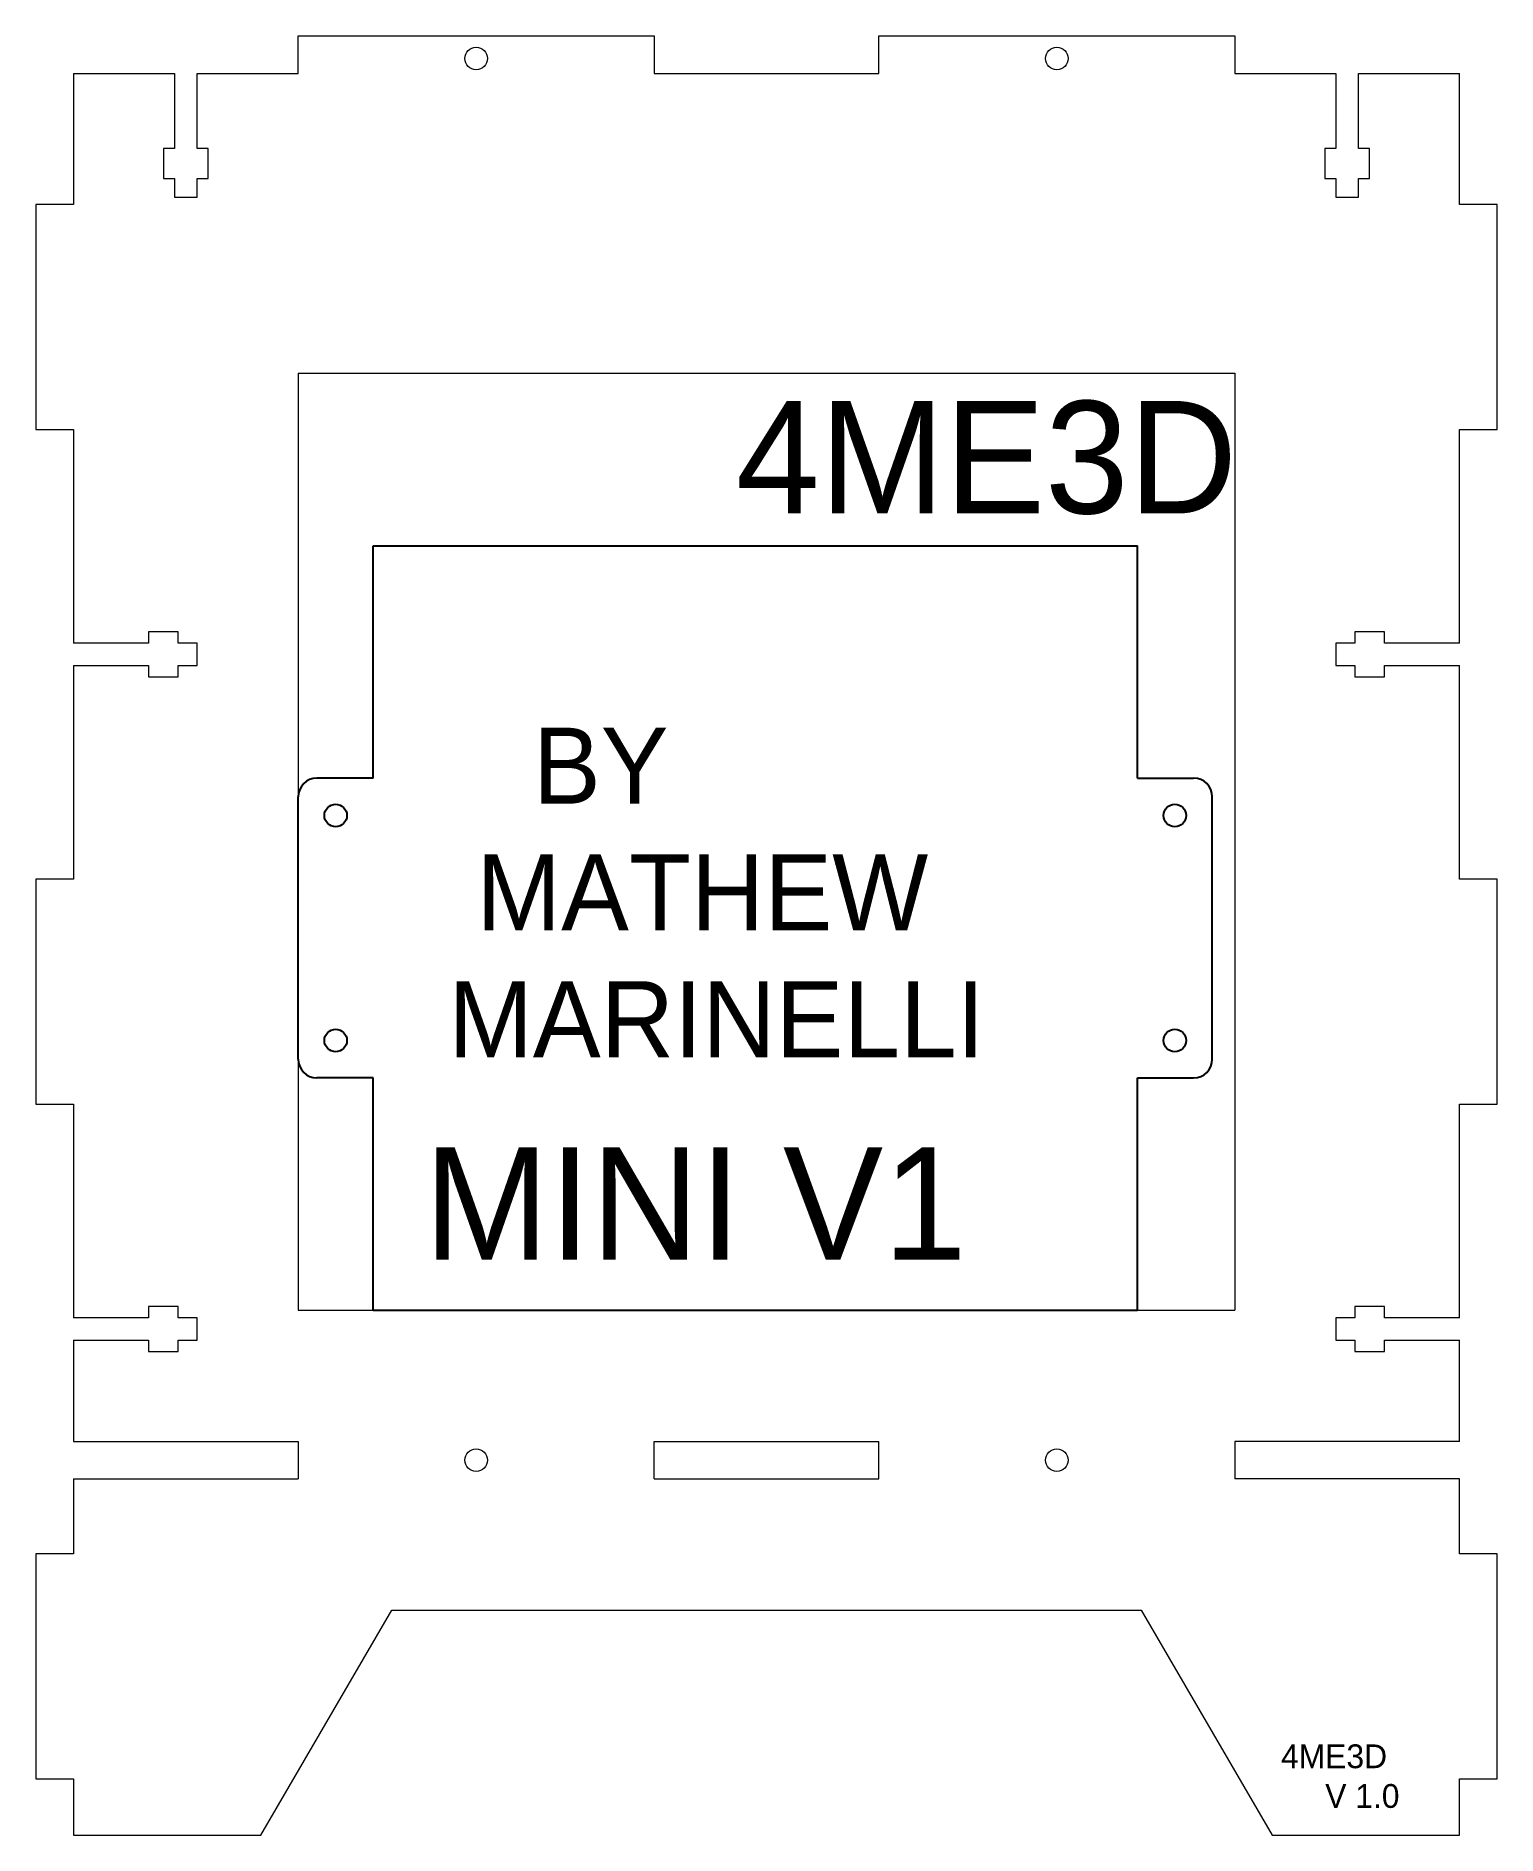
# Model space of a CAD drawing. Header units: millimetres. Extents: x -98 to 98, y -100 to 140.
import ezdxf

# ---------------------------------------------------------------- set-up
doc = ezdxf.new("R2010")
doc.units = ezdxf.units.MM

msp = doc.modelspace()

# ---------------------------------------------------------------- linework, layer by layer
at = {"color": 1, "linetype": 'Continuous', "lineweight": 15}
for p, q in [((-62.5, 140), (-15, 140)), ((-62.5, 135), (-62.5, 140)), ((-15, 140), (-15, 135)), ((15, 140), (62.5, 140)), ((15, 135), (15, 140)), ((62.5, 140), (62.5, 135)), ((-92.5, 135), (-79, 135)), ((-92.5, 135), (-92.5, 117.5)), ((-79, 135), (-79, 125)), ((-76, 135), (-62.5, 135)), ((-76, 125), (-76, 135)), ((-15, 135), (15, 135)), ((62.5, 135), (76, 135)), ((76, 135), (76, 125)), ((79, 125), (79, 135)), ((79, 135), (92.5, 135)), ((92.5, 117.5), (92.5, 135)), ((-80.5, 125), (-80.5, 121)), ((-79, 125), (-80.5, 125)), ((-74.5, 125), (-76, 125)), ((-74.5, 121), (-74.5, 125)), ((74.5, 125), (74.5, 121)), ((76, 125), (74.5, 125)), ((80.5, 125), (79, 125)), ((80.5, 121), (80.5, 125)), ((-80.5, 121), (-79, 121)), ((-79, 121), (-79, 118.5)), ((-76, 121), (-74.5, 121)), ((-76, 118.5), (-76, 121)), ((74.5, 121), (76, 121)), ((76, 121), (76, 118.5)), ((79, 121), (80.5, 121)), ((79, 118.5), (79, 121)), ((-79, 118.5), (-76, 118.5)), ((76, 118.5), (79, 118.5)), ((-92.5, 117.5), (-97.5, 117.5)), ((-97.5, 117.5), (-97.5, 87.5)), ((97.5, 117.5), (92.5, 117.5)), ((97.5, 87.5), (97.5, 117.5)), ((-62.5, 95), (62.5, 95)), ((-62.5, 95), (-62.5, -30)), ((62.5, 95), (62.5, -30)), ((-97.5, 87.5), (-92.5, 87.5)), ((-92.5, 87.5), (-92.5, 59)), ((92.5, 59), (92.5, 87.5)), ((92.5, 87.5), (97.5, 87.5)), ((-82.5, 60.5), (-82.5, 59)), ((-78.5, 60.5), (-82.5, 60.5)), ((-78.5, 59), (-78.5, 60.5)), ((78.5, 60.5), (78.5, 59)), ((82.5, 60.5), (78.5, 60.5)), ((82.5, 59), (82.5, 60.5)), ((-82.5, 59), (-92.5, 59)), ((-76, 59), (-78.5, 59)), ((-76, 56), (-76, 59)), ((76, 59), (76, 56)), ((78.5, 59), (76, 59)), ((92.5, 59), (82.5, 59)), ((-92.5, 56), (-82.5, 56)), ((-92.5, 56), (-92.5, 27.5)), ((-82.5, 56), (-82.5, 54.5)), ((-78.5, 56), (-76, 56)), ((-78.5, 54.5), (-78.5, 56)), ((76, 56), (78.5, 56)), ((78.5, 56), (78.5, 54.5)), ((82.5, 56), (92.5, 56)), ((82.5, 54.5), (82.5, 56)), ((92.5, 27.5), (92.5, 56)), ((-82.5, 54.5), (-78.5, 54.5)), ((78.5, 54.5), (82.5, 54.5)), ((-92.5, 27.5), (-97.5, 27.5)), ((-97.5, 27.5), (-97.5, -2.5)), ((97.5, 27.5), (92.5, 27.5)), ((97.5, -2.5), (97.5, 27.5)), ((-97.5, -2.5), (-92.5, -2.5)), ((-92.5, -2.5), (-92.5, -31)), ((92.5, -31), (92.5, -2.5)), ((92.5, -2.5), (97.5, -2.5)), ((-82.5, -31), (-92.5, -31)), ((-82.5, -29.5), (-82.5, -31)), ((-78.5, -29.5), (-82.5, -29.5)), ((-78.5, -31), (-78.5, -29.5)), ((-76, -31), (-78.5, -31)), ((-76, -34), (-76, -31)), ((-62.5, -30), (62.5, -30)), ((76, -31), (76, -34)), ((78.5, -31), (76, -31)), ((78.5, -29.5), (78.5, -31)), ((82.5, -29.5), (78.5, -29.5)), ((82.5, -31), (82.5, -29.5)), ((92.5, -31), (82.5, -31)), ((-92.5, -34), (-82.5, -34)), ((-92.5, -34), (-92.5, -47.5)), ((-82.5, -34), (-82.5, -35.5)), ((-82.5, -35.5), (-78.5, -35.5)), ((-78.5, -34), (-76, -34)), ((-78.5, -35.5), (-78.5, -34)), ((76, -34), (78.5, -34)), ((78.5, -34), (78.5, -35.5)), ((78.5, -35.5), (82.5, -35.5)), ((82.5, -34), (92.5, -34)), ((82.5, -35.5), (82.5, -34)), ((92.5, -47.5), (92.5, -34)), ((-92.5, -47.5), (-62.5, -47.5)), ((-62.5, -47.5), (-62.5, -52.5)), ((-15, -52.5), (-15, -47.5)), ((-15, -47.5), (15, -47.5)), ((15, -52.5), (15, -47.5)), ((62.5, -47.5), (62.5, -52.5)), ((92.5, -47.5), (62.5, -47.5)), ((-92.5, -52.5), (-62.5, -52.5)), ((-92.5, -52.5), (-92.5, -62.5)), ((-15, -52.5), (15, -52.5)), ((92.5, -52.5), (62.5, -52.5)), ((92.5, -62.5), (92.5, -52.5)), ((-92.5, -62.5), (-97.5, -62.5)), ((-97.5, -62.5), (-97.5, -92.5)), ((97.5, -62.5), (92.5, -62.5)), ((97.5, -92.5), (97.5, -62.5)), ((-67.5, -100), (-50, -70)), ((-50, -70), (50, -70)), ((50, -70), (67.5, -100)), ((-97.5, -92.5), (-92.5, -92.5)), ((-92.5, -92.5), (-92.5, -100)), ((92.5, -100), (92.5, -92.5)), ((92.5, -92.5), (97.5, -92.5)), ((-92.5, -100), (-67.5, -100)), ((67.5, -100), (92.5, -100))]:
    msp.add_line(p, q, dxfattribs=at)
at = {"color": 1, "linetype": 'Continuous'}
for p, q in [((-52.5, 72), (49.5, 72)), ((-52.5, 41), (-52.5, 72)), ((49.5, 41), (49.5, 72)), ((-52.5, 41), (-60, 41)), ((49.5, 41), (57, 41)), ((-62.5, 3.5), (-62.5, 38.5)), ((59.5, 3.5), (59.5, 38.5)), ((-52.5, 1), (-60, 1)), ((-52.5, -30), (-52.5, 1)), ((49.5, -30), (49.5, 1)), ((49.5, 1), (57, 1)), ((-52.5, -30), (49.5, -30))]:
    msp.add_line(p, q, dxfattribs=at)
at = {"color": 1, "linetype": 'Continuous', "lineweight": 15}
for centre in [(-38.75, 137), (38.75, 137), (-38.75, -50), (38.75, -50)]:
    msp.add_circle(centre, 1.5, dxfattribs=at)
at = {"color": 1, "linetype": 'Continuous'}
for centre in [(-57.5, 36), (54.5, 36), (-57.5, 6), (54.5, 6)]:
    msp.add_circle(centre, 1.5, dxfattribs=at)
for centre, start, end in [((-60, 38.5), 90, 180), ((57, 38.5), 0, 90), ((-60, 3.5), 180, 270), ((57, 3.5), 270, 0)]:
    msp.add_arc(centre, 2.5, start, end, dxfattribs=at)

# ---------------------------------------------------------------- texts
at = {"color": 5, "attachment_point": 1}
for s, width, heights, insert, char_height in [('      4ME3D', 117.0571, [46.32], (-37.51, 91.31), 15), ('   BY \\P MATHEW \\PMARINELLI', 102, [0], (-42.48, 47.73), 10.145), ('      \\PMINI V1', 117.0571, [46.32], (-45.72, 16.75), 15), ('4ME3D          V 1.0', 19.4845, [0], (68.67, -87.91), 3.175)]:
    msp.add_mtext_dynamic_manual_height_columns(s, width=width, gutter_width=15.88, heights=heights, dxfattribs=dict(at, insert=insert, char_height=char_height))

doc.saveas('drawing.dxf')
